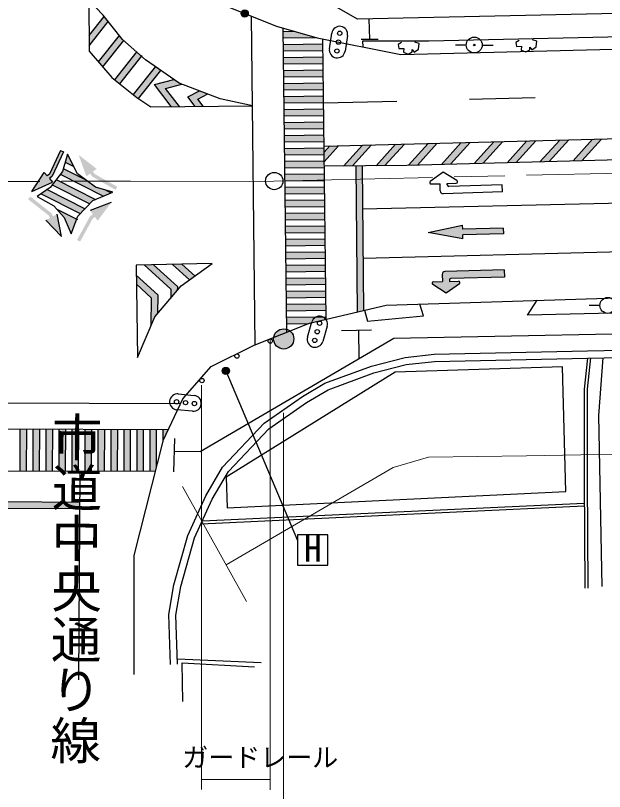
# Model space of a CAD drawing. Units: millimetres at full size, sheet at 1:1000; details may follow other scales. Extents: x 40000 to 680000, y 20000 to 380000.
# Drawn here: x 349716 to 390517, y 247730 to 301476 of the extents above; entities that cross this region are included whole.
import ezdxf
from ezdxf.enums import TextEntityAlignment as Align

# ---------------------------------------------------------------- set-up
doc = ezdxf.new("R2010")
doc.units = ezdxf.units.MM
doc.header["$LTSCALE"] = 1000
doc.linetypes.add('CHAIN', pattern=[18.5, 12, -1.5, 3.5, -1.5])
for name, color, linetype, lineweight in [('M-BGD', 7, 'Continuous', 25), ('M-BGD-EXST', 7, 'Continuous', 25), ('M-BMK', 2, 'CHAIN', 13), ('M-BMK-SRVR', 3, 'Continuous', 25), ('M-STR-HTXT', 7, 'Continuous', 13), ('M-STR-STRC', 7, 'Continuous', 25)]:
    doc.layers.add(name, color=color, linetype=linetype, lineweight=lineweight)
doc.layers.add('M-BMK-HTXT', color=7, linetype='Continuous')
doc.styles.add('@ＭＳ ゴシック', font='')
doc.styles.add('ＭＳ ゴシック', font='')
doc.styles.get('@ＭＳ ゴシック').set_extended_font_data('@MS Gothic')
doc.styles.get('ＭＳ ゴシック').set_extended_font_data('MS Gothic')

msp = doc.modelspace()

# ---------------------------------------------------------------- hatches: boundary and pattern name
at = {"layer": 'M-BGD'}
h = msp.add_hatch(color=256, dxfattribs=at)
edge = h.paths.add_edge_path()
edge.add_ellipse((381495, 299434), major_axis=(41.8, -27.4), ratio=1, start_angle=33.2289, end_angle=-146.7711)
msp.add_hatch(color=256, dxfattribs=at).paths.add_polyline_path([(367595, 279077, 0.41421), (368295, 278377, 0.41421), (368995, 279077, 1)])
at = {"layer": 'M-BGD-EXST'}
for points in [[(365842, 301618, 1), (365342, 301618, 0.41421), (365592, 301368, 0.41421)], [(364533, 276864, 1), (364033, 276864, 0.41421), (364283, 276614, 0.41421)]]:
    msp.add_hatch(color=256, dxfattribs=at).paths.add_polyline_path(points)
at = {"layer": 'M-STR-STRC'}
for points in [[(356142, 301055), (355854, 301416), (354813, 300099), (354817, 299379)], [(357210, 299745), (357127, 299818), (356910, 300091), (355464, 298261), (355764, 297915)], [(369033, 300386), (368266, 300377), (368271, 299927), (370503, 299953)], [(371006, 299509), (368276, 299477), (368281, 299027), (371011, 299059)], [(358447, 298649), (358109, 298947), (356593, 297029), (356945, 296748)], [(371017, 298609), (368287, 298577), (368292, 298127), (371022, 298159)], [(359780, 297675), (359409, 297931), (357881, 295997), (358118, 295806), (358239, 295724)], [(371027, 297709), (368297, 297677), (368302, 297227), (371032, 297259)], [(360116, 296430), (361232, 296730), (361049, 296800), (360687, 297050), (359354, 296691), (360508, 295167), (361067, 295173)], [(371038, 296809), (368308, 296777), (368313, 296327), (371043, 296359)], [(362336, 295684), (363034, 296043), (362469, 296259), (361650, 295837), (362151, 295186), (362714, 295192)], [(371048, 295909), (368318, 295877), (368324, 295427), (371053, 295459)], [(371059, 295009), (368329, 294977), (368334, 294527), (371064, 294559)], [(371069, 294109), (368339, 294077), (368345, 293627), (371074, 293659)], [(371080, 293209), (368350, 293177), (368355, 292727), (371085, 292759)], [(390314, 292921), (389693, 292905), (388337, 291404), (388958, 291420)], [(372101, 292455), (371480, 292439), (371094, 292012), (371101, 291349)], [(374377, 292513), (373756, 292497), (372445, 291047), (373059, 291054)], [(376654, 292571), (376033, 292555), (374693, 291073), (375306, 291080)], [(378931, 292629), (378310, 292614), (376943, 291101), (377564, 291117)], [(381207, 292688), (380586, 292672), (379221, 291161), (379843, 291178)], [(383484, 292746), (382863, 292730), (381500, 291222), (382122, 291239)], [(385761, 292804), (385140, 292788), (383779, 291283), (384401, 291299)], [(388038, 292863), (387417, 292847), (386058, 291343), (386679, 291360)], [(352276, 289936), (352066, 290179), (352260, 290347), (353040, 292031), (352822, 292132), (352064, 290495), (351909, 290361), (351698, 290604), (350845, 289282)], [(353315, 291862), (353154, 291315), (353760, 291008)], [(371090, 292309), (368360, 292277), (368366, 291827), (371095, 291859)], [(354883, 290528), (355034, 290320), (356648, 289403), (356767, 289612), (355198, 290503), (355077, 290669), (355336, 290858), (354090, 291819), (354623, 290338)], [(371101, 291409), (368371, 291377), (368376, 290927), (371106, 290959)], [(354623, 290068), (353025, 290876), (352966, 290674), (352816, 290477), (355810, 288963), (356352, 289193), (355967, 289388), (355268, 289596)], [(373738, 291062), (373288, 291056), (373375, 280943), (373824, 281049)], [(371111, 290509), (368381, 290477), (368387, 290027), (371116, 290059)], [(352539, 290113), (352262, 289749), (354864, 288433), (355080, 288653), (355267, 288733)], [(351912, 289422), (351490, 289131), (354202, 287759), (354533, 288096)], [(371122, 289609), (368392, 289577), (368397, 289127), (371127, 289159)], [(352315, 287563), (352196, 287791), (350736, 288937), (350588, 288748), (352008, 287634), (352103, 287452), (351818, 287303), (352908, 286169), (352600, 287712)], [(371132, 288709), (368402, 288677), (368408, 288227), (371138, 288259)], [(353956, 287379), (352543, 288094), (353078, 287480), (353581, 286360)], [(355074, 287715), (354869, 287560), (353980, 285931), (354190, 285816), (355055, 287400), (355218, 287524), (355412, 287268), (356351, 288530), (354880, 287971)], [(371143, 287809), (368413, 287777), (368418, 287327), (371148, 287359)], [(371153, 286909), (368424, 286878), (368429, 286428), (371159, 286459)], [(380706, 286291), (383517, 286351), (383508, 286749), (380698, 286689), (380692, 286964), (378305, 286439), (380712, 286016)], [(371164, 286009), (368434, 285978), (368439, 285528), (371169, 285560)], [(371174, 285110), (368445, 285078), (368450, 284628), (371180, 284660)], [(360928, 282715), (359280, 284216), (358624, 284204), (360476, 282518), (360469, 281888), (360925, 282421)], [(361245, 284252), (360590, 284240), (361777, 283159), (362151, 283427)], [(371185, 284210), (368455, 284178), (368460, 283728), (371190, 283760)], [(379288, 283045), (378668, 283028, 0.74206), (378618, 282843), (379560, 282252), (380468, 282894, 0.74206), (380407, 283076), (379788, 283059), (379785, 283159, -0.41421), (379882, 283261), (383587, 283363), (383573, 283863), (379469, 283750, 0.41388), (379274, 283545)], [(359571, 282125), (358078, 283485), (358087, 282867), (359119, 281928), (359097, 279974), (359364, 280597), (359556, 280823)], [(371195, 283310), (368466, 283278), (368471, 282828), (371201, 282860)], [(371206, 282410), (368476, 282378), (368481, 281928), (371211, 281960)], [(371216, 281510), (368487, 281478), (368492, 281028), (371222, 281060)], [(371229, 280437), (371227, 280610), (368497, 280578), (368502, 280128), (370031, 280146), (370085, 280168)], [(350493, 272844), (350043, 272845), (350034, 269945), (350484, 269944)], [(351393, 272841), (350943, 272842), (350934, 269942), (351384, 269941)], [(352293, 272838), (351843, 272840), (351834, 269940), (352284, 269938)], [(353193, 272835), (352743, 272837), (352734, 269937), (353184, 269935)], [(354093, 272833), (353643, 272834), (353634, 269934), (354084, 269933)], [(354993, 272830), (354543, 272831), (354534, 269931), (354984, 269930)], [(355893, 272827), (355443, 272828), (355434, 269928), (355884, 269927)], [(356793, 272824), (356343, 272825), (356334, 269926), (356784, 269924)], [(357693, 272821), (357243, 272823), (357234, 269923), (357684, 269921)], [(358593, 272818), (358143, 272820), (358134, 269920), (358584, 269919)], [(359493, 272816), (359043, 272817), (359034, 269917), (359422, 269916), (359485, 270164)], [(360319, 272813), (359943, 272814), (359941, 271945), (359976, 272082)], [(354150, 267778), (348949, 267812), (348958, 267362), (354147, 267328)]]:
    msp.add_hatch(color=256, dxfattribs=at).paths.add_polyline_path(points)
h = msp.add_hatch(color=256, dxfattribs=at)
edge = h.paths.add_edge_path()
edge.add_line((379629, 289742), (379626, 289842))

# ---------------------------------------------------------------- linework, layer by layer
at = {"layer": 'M-BGD'}
for p, q in [((380945, 299434), (380195, 299434)), ((382045, 299434), (382795, 299434)), ((390201, 281398), (389451, 281398)), ((362661, 266478), (389111, 267703)), ((362567, 266273), (389120, 267504)), ((360931, 256911), (366732, 256658))]:
    msp.add_line(p, q, dxfattribs=at)
for points in [[(363800, 302323), (367803, 300748), (370603, 299923), (376406, 298778), (394791, 299234), (404950, 299609), (410908, 300348), (423898, 301916)], [(373799, 299292), (373784, 299720), (378351, 299720), (405223, 300329), (405307, 299653)], [(376465, 299599), (376228, 299464), (376270, 299192), (376626, 299201), (376601, 298938), (376915, 298811), (377194, 298955), (377194, 299133), (377330, 298947), (377644, 299150), (377678, 299540), (377372, 299642)], [(384614, 299748), (384377, 299612), (384419, 299341), (384775, 299350), (384750, 299087), (385063, 298960), (385343, 299104), (385343, 299282), (385479, 299095), (385792, 299299), (385826, 299689), (385521, 299790)], [(357929, 255828), (357929, 264083), (359976, 272082), (361308, 274917), (363277, 277159), (366240, 278634), (370085, 280168), (375401, 281420), (410423, 282529), (457930, 283607), (519358, 285512), (567969, 287055)], [(360444, 256529), (360327, 259980), (360681, 262040), (361647, 265463), (362900, 268202), (364065, 270191), (366932, 273231), (369603, 275091), (371153, 276005), (374384, 277197), (376699, 277787), (378715, 278015), (389332, 278252), (438622, 279233), (483889, 280355), (516562, 281131), (568098, 282991)], [(360943, 256546), (360828, 259946), (361169, 261929), (362117, 265290), (363344, 267971), (364468, 269889), (367260, 272851), (369873, 274670), (371368, 275551), (374533, 276719), (376790, 277294), (378749, 277516), (389342, 277752), (438633, 278733), (483901, 279855), (516577, 280631), (568114, 282491)], [(402408, 282275), (402866, 281145), (385194, 280714), (385850, 281751)], [(373886, 281063), (374110, 280310), (377983, 280665), (377719, 281493)], [(389342, 277752), (389109, 275602), (389109, 269306), (389156, 261810)], [(389544, 277756), (389309, 275591), (389309, 269306), (389356, 261811)], [(390355, 261936), (390128, 273763), (390418, 277773)], [(361307, 253966), (361265, 256643), (366279, 256375)]]:
    msp.add_lwpolyline(points, dxfattribs=at)
msp.add_lwpolyline([(387619, 277133), (376005, 276773), (364307, 269497), (364371, 267387), (387842, 268503)], close=True, dxfattribs=at)
for centre, radius in [((381495, 299434), 550), ((381495, 299434), 50), ((390751, 281398), 550), ((368295, 279077), 700), ((367363, 278931), 150), ((365053, 277892), 150), ((362628, 276196), 150)]:
    msp.add_circle(centre, radius, dxfattribs=at)
at = {"layer": 'M-BGD-EXST'}
for p, q in [((364283, 276864), (369241, 265124)), ((371341, 265508), (369241, 265508)), ((369241, 265508), (369241, 263408)), ((371341, 263408), (371341, 265508)), ((369241, 263408), (371341, 263408))]:
    msp.add_line(p, q, dxfattribs=at)
for centre in [(365592, 301618), (364283, 276864)]:
    msp.add_circle(centre, 250, dxfattribs=at)
at = {"layer": 'M-BMK'}
msp.add_lwpolyline([(334393, 289947), (357691, 290004), (366612, 289991), (393464, 290599), (419817, 291242), (445309, 291724), (483136, 292670), (511611, 293527), (544418, 294500), (567709, 295239)], dxfattribs=at)
at = {"layer": 'M-BMK-SRVR'}
msp.add_circle((367639, 290014), 600, dxfattribs=at)
at = {"layer": 'M-STR-HTXT'}
for p, q in [((367359, 279081), (367359, 247844)), ((362594, 275862), (362594, 247871)), ((362594, 247871), (362594, 273944)), ((368278, 273953), (368278, 242901)), ((361279, 268844), (365723, 260899)), ((362594, 248570), (367359, 248570))]:
    msp.add_line(p, q, dxfattribs=at)
msp.add_lwpolyline([(364311, 263423), (375886, 270179), (378336, 270886), (385115, 270968), (469185, 272521)], dxfattribs=at)
at = {"layer": 'M-STR-STRC'}
for p, q in [((354813, 300099), (355854, 301416)), ((354817, 299379), (356142, 301055)), ((366319, 278666), (366053, 301437)), ((374253, 299838), (374222, 301232)), ((368509, 279539), (368263, 300612)), ((355464, 298261), (356910, 300091)), ((368266, 300377), (369033, 300386)), ((368271, 299927), (370503, 299953)), ((371458, 299178), (371630, 300264)), ((372717, 300092), (372545, 299005)), ((355764, 297915), (357210, 299745)), ((368276, 299477), (371006, 299509)), ((371229, 280437), (371002, 299845)), ((373659, 299831), (374847, 299845)), ((356591, 297026), (358133, 298977)), ((368281, 299027), (371011, 299059)), ((356944, 296747), (358486, 298698)), ((368287, 298577), (371017, 298609)), ((357885, 296003), (359427, 297954)), ((368292, 298127), (371022, 298159)), ((358239, 295724), (359780, 297675)), ((368297, 297677), (371027, 297709)), ((368302, 297227), (371032, 297259)), ((368308, 296777), (371038, 296809)), ((368313, 296327), (371043, 296359)), ((368318, 295877), (371048, 295909)), ((381159, 295679), (385709, 295792)), ((368324, 295427), (371053, 295459)), ((371054, 295429), (376138, 295555)), ((368329, 294977), (371059, 295009)), ((368334, 294527), (371064, 294559)), ((368339, 294077), (371069, 294109)), ((368345, 293627), (371074, 293659)), ((368350, 293177), (371080, 293209)), ((388958, 291420), (390314, 292921)), ((368355, 292727), (371085, 292759)), ((371094, 292012), (371480, 292439)), ((371101, 291349), (372101, 292455)), ((372445, 291047), (373756, 292497)), ((373059, 291054), (374377, 292513)), ((374693, 291073), (376033, 292555)), ((375306, 291080), (376654, 292571)), ((376943, 291101), (378310, 292614)), ((377564, 291117), (378931, 292629)), ((379221, 291161), (380586, 292672)), ((379843, 291178), (381207, 292688)), ((381500, 291222), (382863, 292730)), ((382122, 291239), (383484, 292746)), ((383779, 291283), (385140, 292788)), ((384401, 291299), (385761, 292804)), ((386049, 291334), (387417, 292847)), ((386679, 291360), (388038, 292863)), ((388337, 291404), (389693, 292905)), ((352822, 292132), (353040, 292031)), ((368360, 292277), (371090, 292309)), ((368366, 291827), (371095, 291859)), ((353154, 291315), (353760, 291008)), ((368371, 291377), (371101, 291409)), ((353025, 290876), (354623, 290068)), ((368376, 290927), (371106, 290959)), ((373288, 291056), (373375, 280943)), ((373738, 291060), (373824, 281049)), ((350845, 289282), (351698, 290604)), ((351698, 290604), (351909, 290361)), ((352816, 290477), (355810, 288963)), ((368381, 290477), (371111, 290509)), ((379353, 290634), (378446, 289990)), ((380296, 290044), (379353, 290634)), ((350845, 289282), (352276, 289936)), ((352066, 290179), (352276, 289936)), ((352262, 289749), (354864, 288433)), ((352539, 290113), (355267, 288733)), ((368387, 290027), (371116, 290059)), ((378507, 289809), (379126, 289827)), ((379141, 289327), (379126, 289827)), ((379626, 289842), (380245, 289860)), ((379629, 289742), (379626, 289842)), ((383436, 289753), (379732, 289645)), ((383451, 289253), (383436, 289753)), ((351912, 289422), (354533, 288096)), ((355967, 289388), (356352, 289193)), ((368392, 289577), (371122, 289609)), ((368397, 289127), (371127, 289159)), ((383451, 289253), (379347, 289133)), ((351490, 289131), (354202, 287759)), ((368402, 288677), (371132, 288709)), ((404341, 288786), (373764, 288060)), ((352543, 288094), (353999, 287357)), ((356351, 288530), (354880, 287971)), ((368408, 288227), (371138, 288259)), ((352908, 286169), (352600, 287712)), ((368413, 287777), (371143, 287809)), ((352908, 286169), (351818, 287303)), ((368418, 287327), (371148, 287359)), ((368424, 286878), (371153, 286909)), ((378305, 286439), (380692, 286964)), ((380698, 286689), (380692, 286964)), ((383508, 286749), (380698, 286689)), ((383508, 286749), (383517, 286351)), ((368429, 286428), (371159, 286459)), ((368434, 285978), (371164, 286009)), ((380712, 286016), (378305, 286439)), ((383517, 286351), (380706, 286291)), ((380712, 286016), (380706, 286291)), ((368439, 285528), (371169, 285560)), ((404264, 285412), (373793, 284649)), ((368445, 285078), (371174, 285110)), ((368450, 284628), (371180, 284660)), ((360590, 284240), (361777, 283159)), ((361245, 284252), (362151, 283427)), ((368455, 284178), (371185, 284210)), ((383573, 283863), (379469, 283750)), ((383573, 283863), (383587, 283363)), ((368460, 283728), (371190, 283760)), ((368466, 283278), (371195, 283310)), ((379274, 283545), (379288, 283045)), ((383587, 283363), (379882, 283261)), ((368471, 282828), (371201, 282860)), ((379560, 282252), (378618, 282843)), ((378668, 283028), (379288, 283045)), ((380468, 282894), (379560, 282252)), ((379785, 283159), (379788, 283059)), ((379788, 283059), (380407, 283076)), ((368476, 282378), (371206, 282410)), ((368481, 281928), (371211, 281960)), ((368487, 281478), (371216, 281510)), ((368492, 281028), (371222, 281060)), ((368497, 280578), (371227, 280610)), ((368502, 280128), (370031, 280146)), ((369940, 279197), (370244, 280254)), ((371302, 279950), (370998, 278893)), ((372309, 279652), (374368, 279697)), ((373472, 279678), (373507, 277714)), ((360993, 275266), (362088, 275163)), ((347366, 274643), (361160, 274601)), ((361985, 274068), (360890, 274171)), ((348206, 272851), (360319, 272813)), ((350034, 269945), (350043, 272845)), ((350484, 269944), (350493, 272844)), ((350934, 269942), (350943, 272842)), ((351384, 269941), (351393, 272841)), ((351834, 269940), (351843, 272840)), ((352284, 269938), (352293, 272838)), ((352734, 269937), (352743, 272837)), ((353184, 269935), (353193, 272835)), ((353634, 269934), (353643, 272834)), ((354084, 269933), (354093, 272833)), ((354534, 269931), (354543, 272831)), ((354984, 269930), (354993, 272830)), ((355434, 269928), (355443, 272828)), ((355884, 269927), (355893, 272827)), ((356334, 269926), (356343, 272825)), ((356784, 269924), (356793, 272824)), ((357234, 269923), (357243, 272823)), ((357684, 269921), (357693, 272821)), ((358134, 269920), (358143, 272820)), ((358584, 269919), (358593, 272818)), ((359034, 269917), (359043, 272817)), ((359485, 270164), (359493, 272816)), ((359941, 271945), (359943, 272814)), ((360680, 269873), (360761, 272190)), ((348907, 269949), (359422, 269916)), ((354164, 269932), (354070, 255456)), ((348949, 267812), (354150, 267778)), ((348946, 267362), (354147, 267328))]:
    msp.add_line(p, q, dxfattribs=at)
for points in [[(465435, 303248), (373414, 301214), (361507, 308064), (359630, 308013)], [(360508, 295167), (359354, 296691), (360687, 297050)], [(361067, 295173), (360116, 296430), (361232, 296730)], [(362151, 295186), (361650, 295837), (362469, 296259)], [(362714, 295192), (362336, 295684), (363034, 296043)], [(371089, 292429), (408504, 293386), (453499, 294442), (459981, 294625), (456877, 292081), (453493, 289893), (449883, 291318), (446466, 292154), (443512, 292674), (416761, 292160), (376834, 291098), (371105, 291031)], [(352822, 292132), (352064, 290495), (351909, 290361)], [(353040, 292031), (352260, 290347), (352066, 290179)], [(358624, 284204), (360476, 282518), (360469, 281888)], [(359280, 284216), (360928, 282715), (360925, 282421)], [(358078, 283485), (359571, 282125), (359556, 280823)], [(358087, 282867), (359119, 281928), (359097, 279974)], [(360730, 271307), (362505, 271275), (375918, 279125), (469114, 280978)]]:
    msp.add_lwpolyline(points, dxfattribs=at)
for points in [[(354797, 302547), (354820, 299003), (356394, 297190), (358118, 295806), (359080, 295150), (366126, 295232), (363888, 295717), (361049, 296800), (358719, 298407), (357127, 299818), (355782, 301507)], [(351223, 288947), (352366, 288297), (353078, 287480), (353581, 286360), (354032, 287585), (355080, 288653), (356463, 289240), (355268, 289596), (354021, 290507), (353315, 291862), (352966, 290674), (352126, 289570)], [(358067, 284194), (358164, 277793), (359364, 280597), (361202, 282744), (363349, 284291)]]:
    msp.add_lwpolyline(points, close=True, dxfattribs=at)
for centre in [(372178, 300244), (372081, 299632), (371984, 299019), (370785, 280167), (370614, 279571), (370443, 278975), (360876, 274719), (361493, 274661), (362110, 274603)]:
    msp.add_circle(centre, 150, dxfattribs=at)
for centre, radius, start, end in [((372174, 300178), 550, 80.9928, 170.9928), ((372174, 300178), 550, 350.9928, 80.9928), ((372001, 299092), 550, 170.9928, 260.9928), ((372001, 299092), 550, 260.9928, 350.9928), ((378504, 289909), 100, 125.3636, 271.6735), ((379729, 289744), 100, 181.6735, 271.6735), ((380243, 289960), 100, 271.6735, 57.9834), ((379341, 289333), 200, 181.7379, 271.6735), ((379474, 283550), 200, 91.5696, 181.5052), ((379885, 283161), 100, 91.5696, 181.5696), ((378671, 282928), 100, 91.5696, 237.8795), ((380410, 282976), 100, 305.2597, 91.5696), ((370773, 280102), 550, 73.9593, 163.9593), ((370773, 280102), 550, 343.9593, 73.9593), ((370469, 279045), 550, 163.9593, 253.9593), ((370469, 279045), 550, 253.9593, 343.9593), ((360941, 274718), 550, 84.6295, 174.6295), ((360941, 274718), 550, 174.6295, 264.6295), ((362037, 274615), 550, 354.6295, 84.6295), ((362037, 274615), 550, 264.6295, 354.6295)]:
    msp.add_arc(centre, radius, start, end, dxfattribs=at)

# ---------------------------------------------------------------- texts
at = {"layer": 'M-BGD-EXST', "style": 'ＭＳ ゴシック'}
msp.add_text('H', height=1833, dxfattribs=at).set_placement((369693, 263100), align=Align.BOTTOM_LEFT)
at = {"layer": 'M-BMK-HTXT', "style": '@ＭＳ ゴシック'}
msp.add_text('市道中央通り線', height=2566, rotation=269.717, dxfattribs=at).set_placement((351901, 274050), align=Align.BOTTOM_LEFT)
at = {"layer": 'M-STR-HTXT', "style": 'ＭＳ ゴシック'}
msp.add_text('ガードレール', height=1320, dxfattribs=at).set_placement((361265, 249035), align=Align.BOTTOM_LEFT)

doc.saveas('drawing.dxf')
